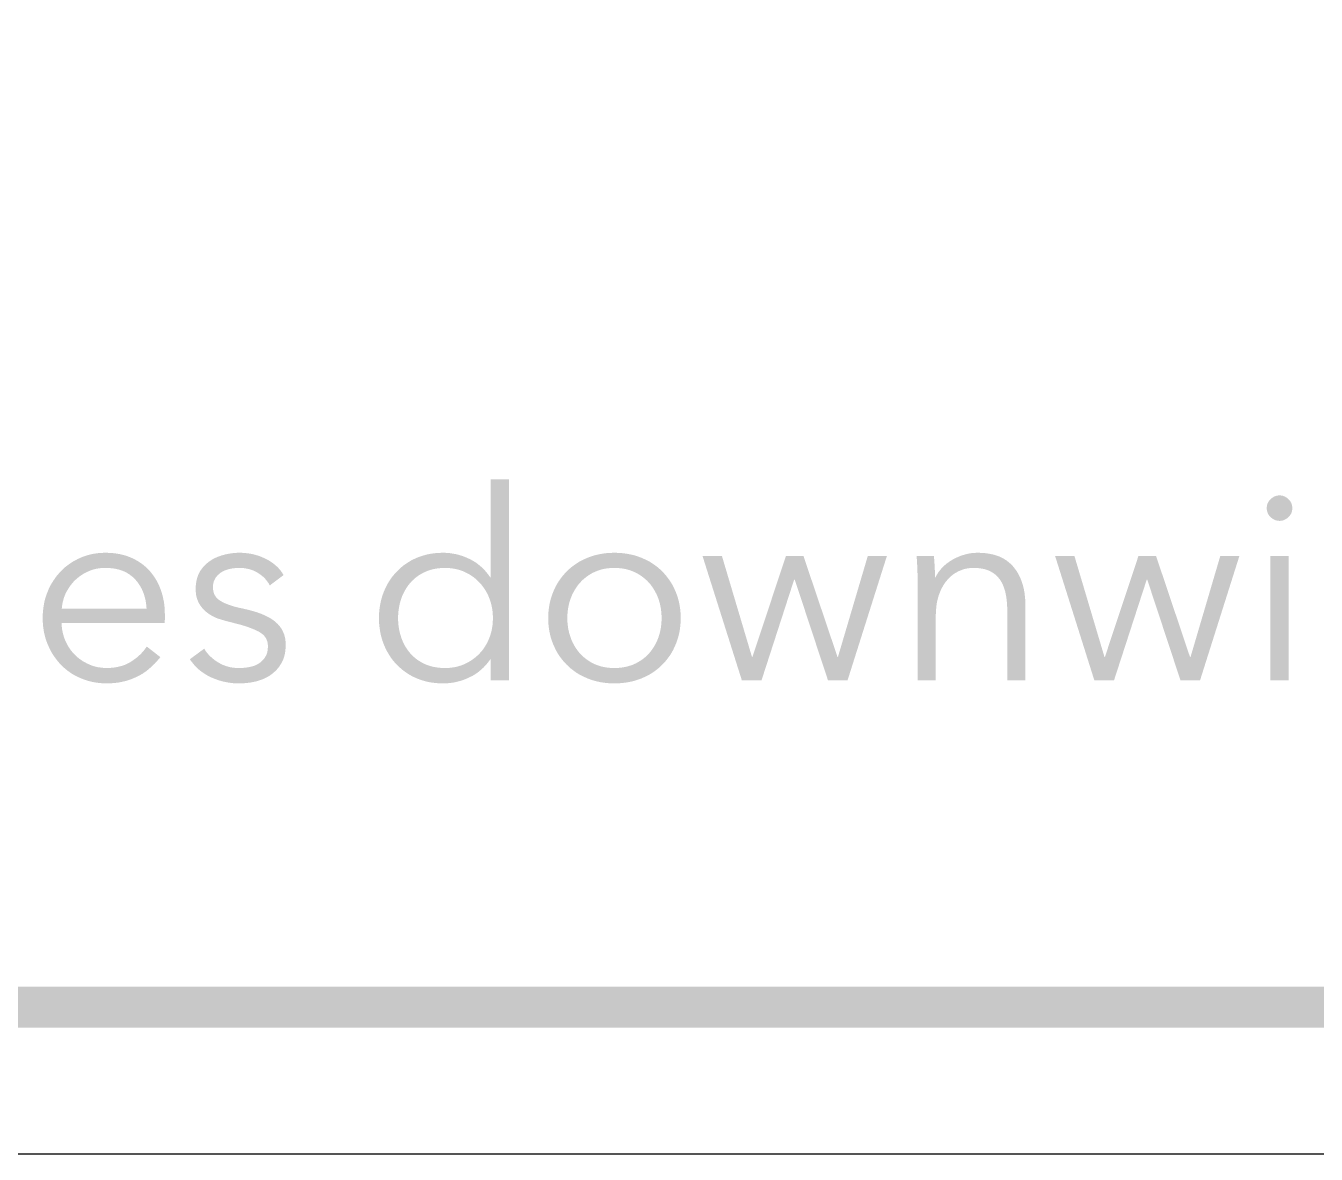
# Model space of a CAD drawing. Header units: millimetres. Extents: x 6 to 126, y 130 to 351.
# Drawn here: x 41.02 to 53.65, y 240.16 to 251.21 of the extents above; entities that cross this region are included whole.
import ezdxf

# ---------------------------------------------------------------- set-up
doc = ezdxf.new("R2010")
doc.units = ezdxf.units.MM
doc.layers.add('CUT', color=1, linetype='Continuous')
doc.layers.add('RASTER', color=7, linetype='Continuous')

msp = doc.modelspace()

# ---------------------------------------------------------------- hatches: boundary and pattern name
at = {"layer": 'RASTER'}
h = msp.add_hatch(color=7, dxfattribs=at)
h.paths.add_polyline_path([(7.2, 278.6), (7.234, 279.116), (7.337, 279.563), (7.509, 279.941), (7.75, 280.25), (8.059, 280.491), (8.438, 280.663), (8.884, 280.766), (9.4, 280.8), (65.489, 280.8), (66.005, 280.766), (66.452, 280.663), (66.83, 280.491), (67.139, 280.25), (67.38, 279.941), (67.552, 279.563), (67.655, 279.116), (67.689, 278.6), (67.689, 243.6), (67.655, 243.084), (67.552, 242.638), (67.38, 242.259), (67.139, 241.95), (66.83, 241.709), (66.452, 241.538), (66.005, 241.434), (65.489, 241.4), (9.4, 241.4), (8.884, 241.434), (8.438, 241.538), (8.059, 241.709), (7.75, 241.95), (7.509, 242.259), (7.337, 242.638), (7.234, 243.084), (7.2, 243.6)])
h.paths.add_polyline_path([(7.6, 278.6), (7.6, 243.6), (7.628, 243.178), (7.712, 242.813), (7.853, 242.503), (8.05, 242.25), (8.303, 242.053), (8.612, 241.913), (8.978, 241.828), (9.4, 241.8), (65.489, 241.8), (65.911, 241.828), (66.277, 241.913), (66.586, 242.053), (66.839, 242.25), (67.036, 242.503), (67.177, 242.813), (67.261, 243.178), (67.289, 243.6), (67.289, 278.6), (67.261, 279.022), (67.177, 279.388), (67.036, 279.697), (66.839, 279.95), (66.586, 280.147), (66.277, 280.288), (65.911, 280.372), (65.489, 280.4), (9.4, 280.4), (8.978, 280.372), (8.612, 280.288), (8.303, 280.147), (8.05, 279.95), (7.853, 279.697), (7.712, 279.388), (7.628, 279.022), (7.6, 278.6)], flags=0)
h = msp.add_hatch(color=7, dxfattribs=at)
h.paths.add_polyline_path([(45.567, 245.005), (45.547, 244.977), (45.525, 244.95), (45.502, 244.926), (45.477, 244.903), (45.451, 244.881), (45.424, 244.862), (45.395, 244.844), (45.364, 244.829), (45.333, 244.815), (45.301, 244.802), (45.27, 244.792), (45.237, 244.784), (45.205, 244.777), (45.173, 244.773), (45.14, 244.77), (45.107, 244.769), (45.071, 244.77), (45.037, 244.772), (45.003, 244.776), (44.971, 244.781), (44.939, 244.788), (44.908, 244.797), (44.877, 244.807), (44.848, 244.818), (44.82, 244.831), (44.792, 244.845), (44.766, 244.86), (44.741, 244.877), (44.717, 244.894), (44.694, 244.913), (44.672, 244.933), (44.651, 244.953), (44.631, 244.975), (44.612, 244.998), (44.594, 245.022), (44.578, 245.047), (44.562, 245.073), (44.548, 245.1), (44.535, 245.127), (44.523, 245.156), (44.512, 245.186), (44.503, 245.216), (44.495, 245.247), (44.489, 245.278), (44.484, 245.31), (44.48, 245.342), (44.478, 245.375), (44.478, 245.408), (44.478, 245.442), (44.48, 245.475), (44.484, 245.507), (44.489, 245.539), (44.495, 245.57), (44.503, 245.601), (44.512, 245.631), (44.523, 245.661), (44.535, 245.689), (44.548, 245.717), (44.562, 245.744), (44.578, 245.77), (44.594, 245.795), (44.612, 245.819), (44.631, 245.841), (44.651, 245.863), (44.672, 245.884), (44.694, 245.904), (44.717, 245.923), (44.741, 245.94), (44.766, 245.956), (44.792, 245.972), (44.82, 245.986), (44.848, 245.999), (44.877, 246.01), (44.908, 246.02), (44.939, 246.029), (44.971, 246.036), (45.003, 246.041), (45.037, 246.045), (45.071, 246.047), (45.107, 246.048), (45.14, 246.047), (45.173, 246.044), (45.205, 246.039), (45.237, 246.033), (45.27, 246.024), (45.301, 246.014), (45.333, 246.001), (45.364, 245.987), (45.395, 245.971), (45.424, 245.953), (45.451, 245.933), (45.477, 245.911), (45.502, 245.888), (45.525, 245.862), (45.547, 245.835), (45.567, 245.806), (45.572, 245.806), (45.572, 246.766), (45.749, 246.766), (45.749, 244.8), (45.572, 244.8), (45.572, 245.005)])
h.paths.add_polyline_path([(44.665, 245.408), (44.665, 245.383), (44.667, 245.358), (44.669, 245.334), (44.673, 245.31), (44.677, 245.286), (44.682, 245.263), (44.689, 245.24), (44.696, 245.217), (44.704, 245.195), (44.713, 245.174), (44.723, 245.153), (44.734, 245.133), (44.746, 245.114), (44.758, 245.096), (44.772, 245.078), (44.786, 245.061), (44.801, 245.045), (44.817, 245.03), (44.833, 245.016), (44.851, 245.002), (44.869, 244.99), (44.889, 244.978), (44.909, 244.967), (44.93, 244.957), (44.952, 244.948), (44.974, 244.941), (44.998, 244.934), (45.022, 244.929), (45.046, 244.925), (45.072, 244.922), (45.098, 244.92), (45.125, 244.92), (45.15, 244.92), (45.175, 244.922), (45.199, 244.925), (45.223, 244.929), (45.246, 244.934), (45.268, 244.941), (45.291, 244.948), (45.312, 244.957), (45.333, 244.967), (45.354, 244.978), (45.373, 244.989), (45.392, 245.002), (45.41, 245.015), (45.428, 245.029), (45.444, 245.044), (45.46, 245.06), (45.476, 245.077), (45.49, 245.094), (45.503, 245.112), (45.516, 245.131), (45.528, 245.151), (45.539, 245.171), (45.549, 245.193), (45.558, 245.215), (45.566, 245.237), (45.573, 245.26), (45.579, 245.284), (45.584, 245.308), (45.588, 245.332), (45.591, 245.357), (45.592, 245.383), (45.593, 245.408), (45.592, 245.434), (45.591, 245.46), (45.588, 245.484), (45.584, 245.509), (45.579, 245.533), (45.573, 245.556), (45.566, 245.579), (45.558, 245.602), (45.549, 245.624), (45.539, 245.645), (45.528, 245.666), (45.516, 245.686), (45.503, 245.705), (45.49, 245.723), (45.476, 245.741), (45.46, 245.758), (45.444, 245.774), (45.428, 245.789), (45.41, 245.804), (45.392, 245.817), (45.373, 245.83), (45.354, 245.841), (45.333, 245.852), (45.312, 245.862), (45.291, 245.871), (45.268, 245.879), (45.246, 245.885), (45.223, 245.89), (45.199, 245.894), (45.175, 245.897), (45.15, 245.899), (45.125, 245.9), (45.098, 245.899), (45.072, 245.897), (45.046, 245.894), (45.022, 245.89), (44.998, 245.885), (44.974, 245.878), (44.952, 245.87), (44.93, 245.861), (44.909, 245.851), (44.889, 245.84), (44.869, 245.828), (44.851, 245.815), (44.833, 245.801), (44.817, 245.787), (44.801, 245.772), (44.786, 245.755), (44.772, 245.739), (44.758, 245.721), (44.746, 245.702), (44.734, 245.683), (44.723, 245.663), (44.713, 245.643), (44.704, 245.622), (44.696, 245.6), (44.689, 245.577), (44.682, 245.554), (44.677, 245.531), (44.673, 245.507), (44.669, 245.483), (44.667, 245.458), (44.665, 245.434), (44.665, 245.408)], flags=0)
h = msp.add_hatch(color=7, dxfattribs=at)
h.paths.add_polyline_path([(53.38, 244.8), (53.203, 244.8), (53.203, 246.017), (53.38, 246.017)])
h.paths.add_polyline_path([(53.416, 246.485), (53.416, 246.471), (53.414, 246.459), (53.411, 246.447), (53.407, 246.435), (53.401, 246.424), (53.394, 246.414), (53.387, 246.404), (53.377, 246.395), (53.368, 246.387), (53.357, 246.38), (53.347, 246.374), (53.336, 246.369), (53.326, 246.365), (53.315, 246.362), (53.303, 246.361), (53.292, 246.36), (53.28, 246.361), (53.269, 246.362), (53.258, 246.365), (53.247, 246.369), (53.236, 246.374), (53.226, 246.38), (53.216, 246.387), (53.206, 246.395), (53.197, 246.404), (53.189, 246.414), (53.182, 246.424), (53.177, 246.435), (53.172, 246.447), (53.169, 246.459), (53.167, 246.471), (53.167, 246.485), (53.167, 246.498), (53.169, 246.511), (53.172, 246.523), (53.177, 246.535), (53.182, 246.545), (53.189, 246.556), (53.197, 246.565), (53.206, 246.575), (53.216, 246.583), (53.226, 246.59), (53.236, 246.596), (53.247, 246.601), (53.258, 246.605), (53.269, 246.607), (53.28, 246.609), (53.292, 246.61), (53.303, 246.609), (53.315, 246.607), (53.326, 246.605), (53.336, 246.601), (53.347, 246.596), (53.357, 246.59), (53.368, 246.583), (53.377, 246.575), (53.387, 246.565), (53.394, 246.556), (53.401, 246.545), (53.407, 246.535), (53.411, 246.523), (53.414, 246.511), (53.416, 246.498), (53.416, 246.485)])
h = msp.add_hatch(color=7, dxfattribs=at)
h.paths.add_polyline_path([(42.203, 245.502), (42.199, 245.544), (42.193, 245.584), (42.183, 245.622), (42.171, 245.659), (42.156, 245.694), (42.138, 245.726), (42.116, 245.758), (42.092, 245.787), (42.065, 245.813), (42.035, 245.836), (42.003, 245.856), (41.968, 245.872), (41.93, 245.884), (41.889, 245.893), (41.846, 245.898), (41.8, 245.9), (41.778, 245.899), (41.756, 245.898), (41.735, 245.895), (41.714, 245.892), (41.694, 245.887), (41.674, 245.882), (41.655, 245.875), (41.636, 245.867), (41.617, 245.859), (41.599, 245.85), (41.582, 245.84), (41.565, 245.829), (41.549, 245.818), (41.533, 245.805), (41.518, 245.793), (41.503, 245.779), (41.489, 245.765), (41.476, 245.75), (41.464, 245.735), (41.452, 245.719), (41.441, 245.703), (41.431, 245.686), (41.421, 245.669), (41.412, 245.652), (41.404, 245.634), (41.397, 245.615), (41.391, 245.597), (41.386, 245.578), (41.381, 245.56), (41.378, 245.541), (41.375, 245.521), (41.373, 245.502)], flags=0)
h.paths.add_polyline_path([(42.382, 245.445), (42.382, 245.44), (42.382, 245.436), (42.382, 245.431), (42.382, 245.426), (42.382, 245.421), (42.382, 245.416), (42.382, 245.411), (42.382, 245.406), (42.382, 245.401), (42.382, 245.395), (42.382, 245.39), (42.381, 245.384), (42.381, 245.379), (42.381, 245.373), (42.38, 245.367), (42.379, 245.362), (41.371, 245.362), (41.372, 245.339), (41.374, 245.317), (41.377, 245.295), (41.381, 245.273), (41.386, 245.252), (41.392, 245.231), (41.399, 245.21), (41.407, 245.19), (41.416, 245.17), (41.426, 245.151), (41.436, 245.132), (41.447, 245.115), (41.459, 245.097), (41.472, 245.081), (41.486, 245.065), (41.501, 245.05), (41.516, 245.035), (41.532, 245.021), (41.548, 245.008), (41.566, 244.996), (41.583, 244.984), (41.602, 244.974), (41.621, 244.964), (41.641, 244.955), (41.661, 244.946), (41.682, 244.939), (41.703, 244.933), (41.725, 244.928), (41.747, 244.925), (41.769, 244.922), (41.792, 244.92), (41.815, 244.92), (41.849, 244.921), (41.882, 244.924), (41.913, 244.929), (41.944, 244.936), (41.973, 244.944), (42.001, 244.955), (42.027, 244.968), (42.053, 244.983), (42.077, 245), (42.1, 245.016), (42.121, 245.034), (42.141, 245.052), (42.159, 245.071), (42.176, 245.09), (42.191, 245.11), (42.205, 245.13), (42.338, 245.026), (42.31, 244.993), (42.282, 244.962), (42.253, 244.934), (42.223, 244.908), (42.193, 244.884), (42.162, 244.863), (42.13, 244.845), (42.097, 244.829), (42.064, 244.815), (42.03, 244.802), (41.996, 244.792), (41.961, 244.784), (41.926, 244.777), (41.889, 244.773), (41.853, 244.77), (41.815, 244.769), (41.782, 244.77), (41.749, 244.772), (41.717, 244.776), (41.685, 244.781), (41.654, 244.788), (41.623, 244.796), (41.594, 244.806), (41.564, 244.817), (41.536, 244.83), (41.508, 244.843), (41.482, 244.858), (41.457, 244.874), (41.432, 244.892), (41.409, 244.91), (41.387, 244.93), (41.365, 244.951), (41.345, 244.973), (41.326, 244.996), (41.308, 245.02), (41.291, 245.044), (41.275, 245.07), (41.26, 245.097), (41.247, 245.125), (41.234, 245.154), (41.223, 245.183), (41.213, 245.213), (41.205, 245.244), (41.198, 245.276), (41.193, 245.308), (41.189, 245.341), (41.187, 245.374), (41.186, 245.408), (41.187, 245.443), (41.189, 245.476), (41.193, 245.509), (41.198, 245.541), (41.204, 245.573), (41.212, 245.603), (41.222, 245.634), (41.233, 245.663), (41.245, 245.692), (41.258, 245.72), (41.273, 245.747), (41.289, 245.772), (41.306, 245.797), (41.323, 245.821), (41.343, 245.844), (41.363, 245.866), (41.384, 245.887), (41.406, 245.907), (41.429, 245.925), (41.453, 245.942), (41.478, 245.959), (41.504, 245.973), (41.53, 245.987), (41.558, 246), (41.586, 246.011), (41.615, 246.021), (41.644, 246.029), (41.674, 246.036), (41.705, 246.041), (41.736, 246.045), (41.767, 246.047), (41.8, 246.048), (41.835, 246.047), (41.869, 246.045), (41.902, 246.041), (41.934, 246.036), (41.965, 246.029), (41.995, 246.021), (42.024, 246.011), (42.052, 246), (42.079, 245.987), (42.104, 245.974), (42.129, 245.959), (42.152, 245.943), (42.174, 245.927), (42.195, 245.909), (42.215, 245.89), (42.234, 245.87), (42.251, 245.849), (42.268, 245.827), (42.283, 245.805), (42.298, 245.781), (42.311, 245.757), (42.323, 245.732), (42.334, 245.706), (42.344, 245.679), (42.353, 245.651), (42.361, 245.623), (42.367, 245.595), (42.373, 245.566), (42.377, 245.536), (42.38, 245.506), (42.381, 245.476), (42.382, 245.445)])
for points in [[(43.409, 245.728), (43.399, 245.747), (43.387, 245.764), (43.374, 245.781), (43.36, 245.797), (43.345, 245.812), (43.328, 245.826), (43.31, 245.839), (43.291, 245.852), (43.271, 245.863), (43.25, 245.873), (43.228, 245.881), (43.206, 245.888), (43.183, 245.893), (43.159, 245.897), (43.135, 245.899), (43.11, 245.9), (43.098, 245.9), (43.087, 245.899), (43.075, 245.898), (43.063, 245.897), (43.052, 245.896), (43.04, 245.894), (43.028, 245.892), (43.016, 245.889), (43.005, 245.887), (42.994, 245.883), (42.983, 245.88), (42.972, 245.876), (42.962, 245.871), (42.952, 245.866), (42.942, 245.861), (42.933, 245.856), (42.924, 245.85), (42.916, 245.843), (42.908, 245.836), (42.9, 245.829), (42.893, 245.821), (42.887, 245.813), (42.88, 245.805), (42.875, 245.796), (42.87, 245.786), (42.865, 245.777), (42.861, 245.767), (42.858, 245.756), (42.856, 245.745), (42.854, 245.734), (42.853, 245.722), (42.853, 245.71), (42.854, 245.689), (42.857, 245.67), (42.862, 245.651), (42.87, 245.634), (42.88, 245.618), (42.892, 245.604), (42.906, 245.591), (42.923, 245.579), (42.942, 245.568), (42.963, 245.557), (42.987, 245.547), (43.013, 245.537), (43.042, 245.527), (43.073, 245.518), (43.107, 245.51), (43.144, 245.502), (43.196, 245.49), (43.245, 245.477), (43.29, 245.463), (43.331, 245.448), (43.369, 245.431), (43.404, 245.413), (43.435, 245.394), (43.462, 245.373), (43.486, 245.351), (43.507, 245.327), (43.525, 245.302), (43.539, 245.274), (43.551, 245.245), (43.559, 245.214), (43.563, 245.181), (43.565, 245.146), (43.564, 245.12), (43.562, 245.096), (43.559, 245.072), (43.555, 245.05), (43.549, 245.028), (43.542, 245.008), (43.534, 244.989), (43.525, 244.97), (43.514, 244.953), (43.503, 244.936), (43.491, 244.92), (43.478, 244.905), (43.465, 244.891), (43.45, 244.878), (43.435, 244.865), (43.419, 244.853), (43.403, 244.842), (43.386, 244.832), (43.368, 244.823), (43.35, 244.814), (43.332, 244.807), (43.312, 244.8), (43.293, 244.794), (43.273, 244.788), (43.252, 244.784), (43.231, 244.78), (43.211, 244.776), (43.19, 244.774), (43.17, 244.772), (43.149, 244.77), (43.128, 244.769), (43.107, 244.769), (43.073, 244.77), (43.039, 244.772), (43.005, 244.777), (42.972, 244.783), (42.938, 244.791), (42.905, 244.801), (42.872, 244.813), (42.84, 244.826), (42.808, 244.841), (42.778, 244.859), (42.749, 244.878), (42.721, 244.899), (42.695, 244.923), (42.671, 244.948), (42.648, 244.976), (42.626, 245.005), (42.767, 245.109), (42.779, 245.09), (42.793, 245.071), (42.808, 245.053), (42.825, 245.035), (42.843, 245.019), (42.862, 245.003), (42.883, 244.988), (42.905, 244.974), (42.928, 244.961), (42.951, 244.95), (42.975, 244.941), (43, 244.933), (43.025, 244.927), (43.051, 244.923), (43.078, 244.92), (43.105, 244.92), (43.119, 244.92), (43.133, 244.92), (43.147, 244.921), (43.161, 244.922), (43.174, 244.924), (43.188, 244.925), (43.201, 244.928), (43.214, 244.93), (43.227, 244.933), (43.239, 244.936), (43.251, 244.94), (43.263, 244.944), (43.274, 244.949), (43.285, 244.954), (43.295, 244.96), (43.305, 244.966), (43.315, 244.973), (43.324, 244.98), (43.332, 244.988), (43.34, 244.996), (43.348, 245.004), (43.355, 245.013), (43.361, 245.023), (43.367, 245.033), (43.373, 245.043), (43.378, 245.054), (43.382, 245.066), (43.385, 245.078), (43.388, 245.091), (43.389, 245.104), (43.39, 245.118), (43.391, 245.133), (43.389, 245.156), (43.385, 245.178), (43.378, 245.198), (43.368, 245.217), (43.355, 245.234), (43.339, 245.25), (43.32, 245.264), (43.299, 245.277), (43.274, 245.289), (43.247, 245.301), (43.218, 245.312), (43.186, 245.324), (43.151, 245.335), (43.114, 245.346), (43.074, 245.356), (43.032, 245.367), (43.018, 245.37), (43.004, 245.374), (42.99, 245.377), (42.976, 245.381), (42.961, 245.386), (42.946, 245.39), (42.931, 245.395), (42.916, 245.399), (42.901, 245.404), (42.886, 245.41), (42.872, 245.416), (42.857, 245.423), (42.843, 245.431), (42.83, 245.439), (42.816, 245.447), (42.803, 245.457), (42.79, 245.466), (42.778, 245.477), (42.767, 245.488), (42.756, 245.499), (42.745, 245.511), (42.735, 245.524), (42.726, 245.537), (42.717, 245.551), (42.709, 245.566), (42.703, 245.582), (42.697, 245.598), (42.692, 245.616), (42.688, 245.634), (42.686, 245.653), (42.684, 245.673), (42.684, 245.694), (42.684, 245.717), (42.686, 245.739), (42.689, 245.761), (42.693, 245.781), (42.698, 245.801), (42.704, 245.819), (42.711, 245.837), (42.72, 245.854), (42.729, 245.871), (42.74, 245.886), (42.751, 245.901), (42.763, 245.915), (42.775, 245.928), (42.788, 245.941), (42.803, 245.952), (42.818, 245.964), (42.833, 245.974), (42.849, 245.984), (42.866, 245.993), (42.883, 246.001), (42.9, 246.008), (42.919, 246.015), (42.937, 246.022), (42.957, 246.027), (42.976, 246.032), (42.996, 246.036), (43.016, 246.04), (43.036, 246.043), (43.056, 246.045), (43.077, 246.047), (43.097, 246.048), (43.118, 246.048), (43.15, 246.047), (43.181, 246.044), (43.212, 246.04), (43.243, 246.034), (43.274, 246.026), (43.305, 246.016), (43.335, 246.004), (43.365, 245.991), (43.394, 245.976), (43.421, 245.959), (43.446, 245.941), (43.469, 245.922), (43.491, 245.901), (43.511, 245.879), (43.528, 245.855), (43.544, 245.83)], [(49.909, 246.017), (49.91, 246.004), (49.911, 245.991), (49.913, 245.978), (49.914, 245.965), (49.914, 245.951), (49.915, 245.937), (49.916, 245.922), (49.917, 245.908), (49.917, 245.893), (49.918, 245.879), (49.918, 245.866), (49.919, 245.853), (49.919, 245.841), (49.919, 245.83), (49.919, 245.819), (49.919, 245.809), (49.925, 245.809), (49.939, 245.835), (49.955, 245.86), (49.973, 245.883), (49.993, 245.905), (50.015, 245.926), (50.039, 245.946), (50.065, 245.964), (50.094, 245.982), (50.123, 245.997), (50.153, 246.011), (50.183, 246.022), (50.214, 246.031), (50.245, 246.039), (50.276, 246.044), (50.308, 246.047), (50.341, 246.048), (50.397, 246.046), (50.449, 246.039), (50.498, 246.029), (50.543, 246.014), (50.585, 245.994), (50.623, 245.97), (50.657, 245.942), (50.688, 245.91), (50.715, 245.874), (50.738, 245.836), (50.758, 245.794), (50.774, 245.75), (50.787, 245.703), (50.796, 245.654), (50.802, 245.601), (50.803, 245.546), (50.803, 244.8), (50.627, 244.8), (50.627, 245.473), (50.626, 245.497), (50.626, 245.52), (50.624, 245.543), (50.623, 245.565), (50.621, 245.587), (50.618, 245.607), (50.615, 245.628), (50.611, 245.648), (50.607, 245.667), (50.602, 245.685), (50.596, 245.703), (50.59, 245.72), (50.583, 245.736), (50.575, 245.752), (50.567, 245.767), (50.558, 245.782), (50.548, 245.795), (50.537, 245.808), (50.526, 245.82), (50.514, 245.831), (50.5, 245.842), (50.487, 245.851), (50.472, 245.86), (50.456, 245.869), (50.44, 245.876), (50.422, 245.882), (50.404, 245.888), (50.384, 245.892), (50.364, 245.895), (50.342, 245.898), (50.32, 245.899), (50.296, 245.9), (50.279, 245.899), (50.262, 245.898), (50.244, 245.896), (50.227, 245.893), (50.21, 245.889), (50.193, 245.884), (50.177, 245.878), (50.16, 245.871), (50.144, 245.864), (50.128, 245.855), (50.112, 245.846), (50.097, 245.835), (50.083, 245.824), (50.068, 245.811), (50.055, 245.798), (50.042, 245.784), (50.029, 245.769), (50.017, 245.753), (50.006, 245.736), (49.995, 245.718), (49.985, 245.699), (49.975, 245.679), (49.967, 245.658), (49.958, 245.636), (49.951, 245.613), (49.945, 245.589), (49.939, 245.564), (49.935, 245.538), (49.932, 245.511), (49.929, 245.483), (49.928, 245.454), (49.927, 245.424), (49.927, 244.8), (49.75, 244.8), (49.75, 245.749), (49.75, 245.762), (49.75, 245.775), (49.75, 245.79), (49.75, 245.806), (49.749, 245.822), (49.749, 245.839), (49.748, 245.857), (49.748, 245.876), (49.747, 245.896), (49.746, 245.914), (49.745, 245.933), (49.745, 245.95), (49.744, 245.968), (49.742, 245.985), (49.741, 246.001), (49.74, 246.017)], [(47.834, 246.017), (48.128, 245.029), (48.133, 245.029), (48.461, 246.017), (48.632, 246.017), (48.965, 245.029), (48.97, 245.029), (49.262, 246.017), (49.449, 246.017), (49.064, 244.8), (48.872, 244.8), (48.547, 245.785), (48.541, 245.785), (48.222, 244.8), (48.029, 244.8), (47.644, 246.017)], [(51.284, 246.017), (51.578, 245.029), (51.583, 245.029), (51.911, 246.017), (52.083, 246.017), (52.415, 245.029), (52.421, 245.029), (52.712, 246.017), (52.899, 246.017), (52.514, 244.8), (52.322, 244.8), (51.997, 245.785), (51.992, 245.785), (51.672, 244.8), (51.479, 244.8), (51.095, 246.017)]]:
    msp.add_hatch(color=7, dxfattribs=at).paths.add_polyline_path(points)
h = msp.add_hatch(color=7, dxfattribs=at)
h.paths.add_polyline_path([(47.431, 245.408), (47.43, 245.374), (47.428, 245.341), (47.424, 245.308), (47.419, 245.276), (47.412, 245.244), (47.404, 245.213), (47.394, 245.183), (47.383, 245.154), (47.37, 245.125), (47.357, 245.097), (47.342, 245.07), (47.326, 245.044), (47.308, 245.02), (47.29, 244.996), (47.27, 244.973), (47.249, 244.951), (47.227, 244.93), (47.204, 244.91), (47.18, 244.892), (47.155, 244.874), (47.129, 244.858), (47.101, 244.843), (47.073, 244.83), (47.044, 244.817), (47.014, 244.806), (46.983, 244.796), (46.951, 244.788), (46.918, 244.781), (46.885, 244.776), (46.851, 244.772), (46.817, 244.77), (46.781, 244.769), (46.746, 244.77), (46.712, 244.772), (46.679, 244.776), (46.646, 244.781), (46.614, 244.788), (46.582, 244.796), (46.551, 244.806), (46.521, 244.817), (46.492, 244.83), (46.464, 244.843), (46.436, 244.858), (46.41, 244.874), (46.385, 244.892), (46.361, 244.91), (46.338, 244.93), (46.316, 244.951), (46.295, 244.973), (46.275, 244.996), (46.257, 245.02), (46.239, 245.044), (46.223, 245.07), (46.208, 245.097), (46.195, 245.125), (46.182, 245.154), (46.171, 245.183), (46.161, 245.213), (46.153, 245.244), (46.146, 245.276), (46.141, 245.308), (46.137, 245.341), (46.135, 245.374), (46.134, 245.408), (46.135, 245.443), (46.137, 245.476), (46.141, 245.509), (46.146, 245.541), (46.153, 245.573), (46.161, 245.603), (46.171, 245.634), (46.182, 245.663), (46.195, 245.692), (46.208, 245.72), (46.223, 245.747), (46.239, 245.772), (46.257, 245.797), (46.275, 245.821), (46.295, 245.844), (46.316, 245.866), (46.338, 245.887), (46.361, 245.907), (46.385, 245.925), (46.41, 245.942), (46.436, 245.959), (46.464, 245.973), (46.492, 245.987), (46.521, 246), (46.551, 246.011), (46.582, 246.021), (46.614, 246.029), (46.646, 246.036), (46.679, 246.041), (46.712, 246.045), (46.746, 246.047), (46.781, 246.048), (46.817, 246.047), (46.851, 246.045), (46.885, 246.041), (46.918, 246.036), (46.951, 246.029), (46.983, 246.021), (47.014, 246.011), (47.044, 246), (47.073, 245.987), (47.101, 245.973), (47.129, 245.959), (47.155, 245.942), (47.18, 245.925), (47.204, 245.907), (47.227, 245.887), (47.249, 245.866), (47.27, 245.844), (47.29, 245.821), (47.308, 245.797), (47.326, 245.772), (47.342, 245.747), (47.357, 245.72), (47.37, 245.692), (47.383, 245.663), (47.394, 245.634), (47.404, 245.603), (47.412, 245.573), (47.419, 245.541), (47.424, 245.509), (47.428, 245.476), (47.43, 245.443), (47.431, 245.408)])
h.paths.add_polyline_path([(47.244, 245.408), (47.243, 245.434), (47.242, 245.458), (47.239, 245.483), (47.236, 245.507), (47.231, 245.531), (47.226, 245.554), (47.219, 245.577), (47.212, 245.6), (47.203, 245.622), (47.194, 245.643), (47.183, 245.663), (47.172, 245.683), (47.16, 245.702), (47.147, 245.721), (47.134, 245.739), (47.119, 245.755), (47.104, 245.772), (47.088, 245.787), (47.071, 245.801), (47.053, 245.815), (47.034, 245.828), (47.015, 245.84), (46.995, 245.851), (46.974, 245.861), (46.952, 245.87), (46.929, 245.878), (46.906, 245.885), (46.883, 245.89), (46.858, 245.894), (46.833, 245.897), (46.808, 245.899), (46.781, 245.9), (46.755, 245.899), (46.729, 245.897), (46.704, 245.894), (46.68, 245.89), (46.657, 245.885), (46.634, 245.878), (46.612, 245.87), (46.59, 245.861), (46.569, 245.851), (46.549, 245.84), (46.53, 245.828), (46.512, 245.815), (46.494, 245.801), (46.477, 245.787), (46.461, 245.772), (46.446, 245.755), (46.431, 245.739), (46.418, 245.721), (46.405, 245.702), (46.393, 245.683), (46.382, 245.663), (46.371, 245.643), (46.362, 245.622), (46.354, 245.6), (46.346, 245.577), (46.339, 245.554), (46.334, 245.531), (46.329, 245.507), (46.326, 245.483), (46.323, 245.458), (46.322, 245.434), (46.321, 245.408), (46.322, 245.383), (46.323, 245.358), (46.326, 245.334), (46.329, 245.31), (46.334, 245.286), (46.339, 245.263), (46.346, 245.24), (46.354, 245.217), (46.362, 245.195), (46.371, 245.174), (46.382, 245.153), (46.393, 245.133), (46.405, 245.114), (46.418, 245.096), (46.431, 245.078), (46.446, 245.061), (46.461, 245.045), (46.477, 245.03), (46.494, 245.016), (46.512, 245.002), (46.53, 244.99), (46.549, 244.978), (46.569, 244.967), (46.59, 244.957), (46.612, 244.948), (46.634, 244.941), (46.657, 244.934), (46.68, 244.929), (46.704, 244.925), (46.729, 244.922), (46.755, 244.92), (46.781, 244.92), (46.808, 244.92), (46.833, 244.922), (46.858, 244.925), (46.883, 244.929), (46.906, 244.934), (46.929, 244.941), (46.952, 244.948), (46.974, 244.957), (46.995, 244.967), (47.015, 244.978), (47.034, 244.99), (47.053, 245.002), (47.071, 245.016), (47.088, 245.03), (47.104, 245.045), (47.119, 245.061), (47.134, 245.078), (47.147, 245.096), (47.16, 245.114), (47.172, 245.133), (47.183, 245.153), (47.194, 245.174), (47.203, 245.195), (47.212, 245.217), (47.219, 245.24), (47.226, 245.263), (47.231, 245.286), (47.236, 245.31), (47.239, 245.334), (47.242, 245.358), (47.243, 245.383), (47.244, 245.408)], flags=0)

# ---------------------------------------------------------------- linework, layer by layer
at = {"layer": 'CUT'}
msp.add_lwpolyline([(68.929, 279.001), (68.929, 243.199), (68.908, 242.717), (68.845, 242.275), (68.74, 241.875), (68.592, 241.515), (68.401, 241.197), (68.168, 240.922), (67.892, 240.688), (67.574, 240.497), (67.215, 240.349), (66.814, 240.244), (66.372, 240.181), (65.89, 240.16), (8.999, 240.16)], dxfattribs=at)

doc.saveas('drawing.dxf')
